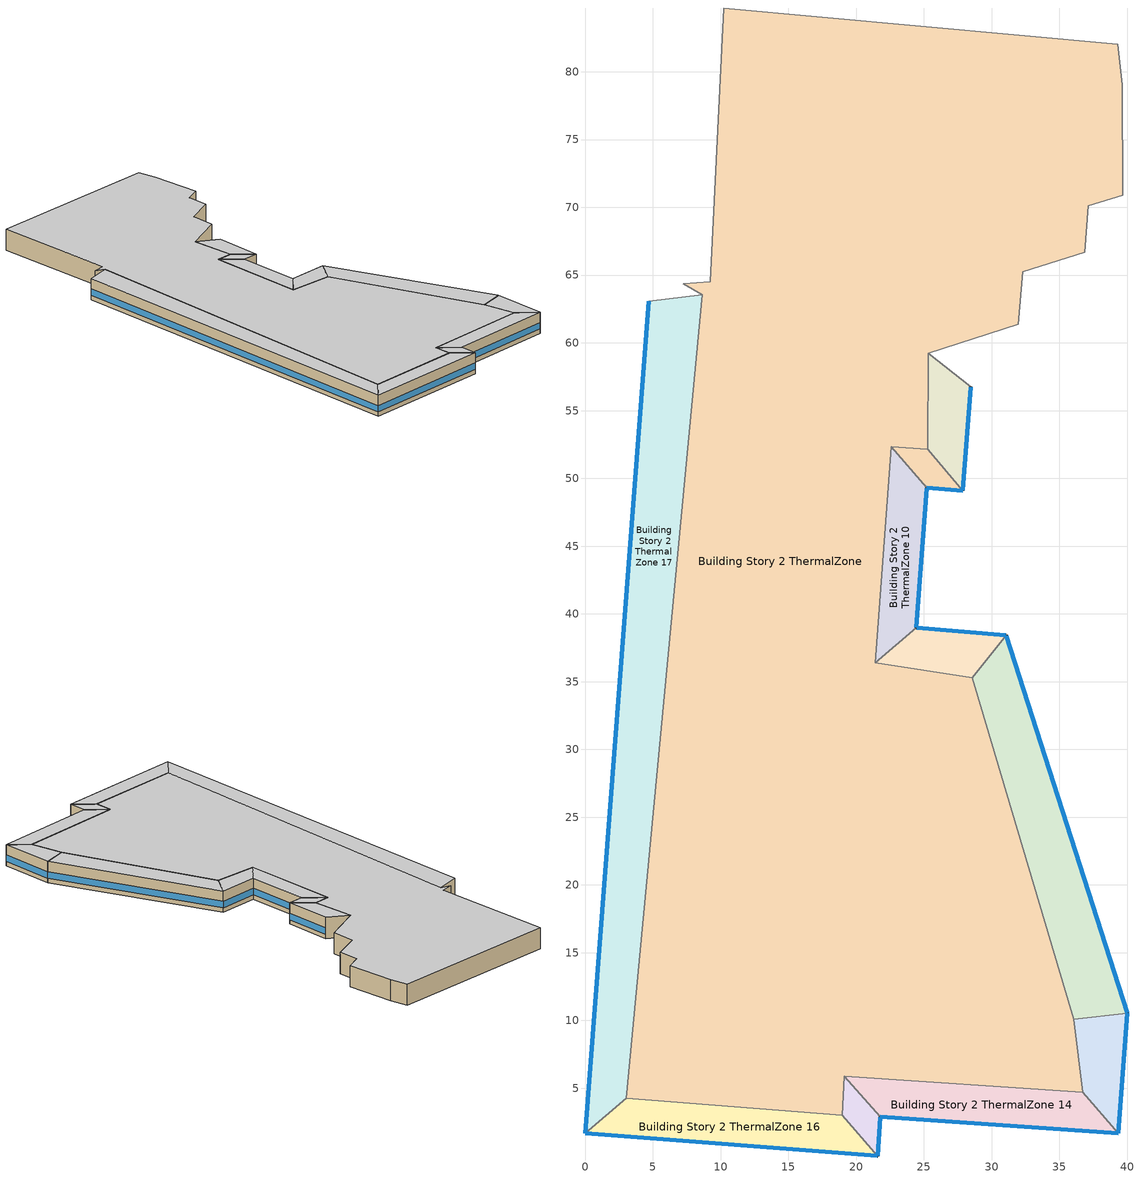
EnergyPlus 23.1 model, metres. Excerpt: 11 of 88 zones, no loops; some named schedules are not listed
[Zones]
Building Story 2 ThermalZone
 floor adiabatic (Typical Interior Floor): 39.31,82.04 39.65,79.04 39.66,70.91 37.15,70.13 36.89,66.68 32.3,65.25 31.96,61.36 25.33,59.23 25.29,52.13 22.6,52.35 21.41,36.38 28.58,35.3 36.05,10.08 36.74,4.69 19.13,5.89 18.97,3.01 3.04,4.27 8.66,63.55 7.24,64.37 9.26,64.5 10.23,84.71 z3.6
 wall adiabatic (Typical Interior Wall): 39.65,79.04 39.31,82.04 10.23,84.71 9.26,64.5 7.24,64.37 8.66,63.55 3.04,4.27 18.97,3.01 19.13,5.89 36.74,4.69 36.05,10.08 28.58,35.3 21.41,36.38 22.6,52.35 25.29,52.13 25.33,59.23 31.96,61.36 32.3,65.25 36.89,66.68 37.15,70.13 39.66,70.91 39.65,79.04 z3.6:7.2
 ceiling adiabatic (Typical Interior Ceiling): 10.23,84.71 9.26,64.5 7.24,64.37 8.66,63.55 3.04,4.27 18.97,3.01 19.13,5.89 36.74,4.69 36.05,10.08 28.58,35.3 21.41,36.38 22.6,52.35 25.29,52.13 25.33,59.23 31.96,61.36 32.3,65.25 36.89,66.68 37.15,70.13 39.66,70.91 39.65,79.04 39.31,82.04 z7.2
Building Story 2 ThermalZone 10
 floor adiabatic (Typical Interior Floor): 25.2,49.31 24.45,38.98 21.41,36.38 22.6,52.35 z3.6
 wall outside (Typical Insulated Steel Framed Exterior Wall R-12.99): 24.45,38.98 25.2,49.31 z3.6:7.2
 wall adiabatic (Typical Interior Wall): 25.2,49.31 22.6,52.35 21.41,36.38 24.45,38.98 z3.6:7.2
 window (U 0.55 SHGC 0.25): 24.45,39.01 25.2,49.29 z4.36:5.45
 ceiling adiabatic (Typical Interior Ceiling): 22.6,52.35 21.41,36.38 24.45,38.98 25.2,49.31 z7.2
Building Story 2 ThermalZone 11
 floor adiabatic (Typical Interior Floor): 24.45,38.98 31.07,38.43 28.58,35.3 21.41,36.38 z3.6
 wall outside (Typical Insulated Steel Framed Exterior Wall R-12.99): 31.07,38.43 24.45,38.98 z3.6:7.2
 wall adiabatic (Typical Interior Wall): 24.45,38.98 21.41,36.38 28.58,35.3 31.07,38.43 z3.6:7.2
 window (U 0.55 SHGC 0.25): 31.04,38.43 24.48,38.98 z4.36:5.45
 ceiling adiabatic (Typical Interior Ceiling): 21.41,36.38 28.58,35.3 31.07,38.43 24.45,38.98 z7.2
Building Story 2 ThermalZone 12
 floor adiabatic (Typical Interior Floor): 31.07,38.43 40.03,10.55 36.05,10.08 28.58,35.3 z3.6
 wall outside (Typical Insulated Steel Framed Exterior Wall R-12.99): 40.03,10.55 31.07,38.43 z3.6:7.2
 wall adiabatic (Typical Interior Wall): 31.07,38.43 28.58,35.3 36.05,10.08 40.03,10.55 z3.6:7.2
 window (U 0.55 SHGC 0.25): 40.02,10.57 31.07,38.4 z4.36:5.44
 ceiling adiabatic (Typical Interior Ceiling): 28.58,35.3 36.05,10.08 40.03,10.55 31.07,38.43 z7.2
Building Story 2 ThermalZone 13
 floor adiabatic (Typical Interior Ceiling): 40.03,10.55 39.36,1.67 36.74,4.69 36.05,10.08 z3.6
 wall outside (Typical Insulated Steel Framed Exterior Wall R-12.99): 39.36,1.67 40.03,10.55 z3.6:7.2
 wall adiabatic (Typical Interior Wall): 40.03,10.55 36.05,10.08 36.74,4.69 39.36,1.67 z3.6:7.2
 window (U 0.55 SHGC 0.25): 39.36,1.69 40.02,10.53 z4.36:5.45
 ceiling adiabatic (Typical Interior Ceiling): 36.05,10.08 36.74,4.69 39.36,1.67 40.03,10.55 z7.2
Building Story 2 ThermalZone 14
 floor adiabatic (Typical Interior Ceiling): 39.36,1.67 21.77,2.89 19.13,5.89 36.74,4.69 z3.6
 wall outside (Typical Insulated Steel Framed Exterior Wall R-12.99): 21.77,2.89 39.36,1.67 z3.6:7.2
 wall adiabatic (Typical Interior Wall): 39.36,1.67 36.74,4.69 19.13,5.89 21.77,2.89 z3.6:7.2
 window (U 0.55 SHGC 0.25): 21.8,2.89 39.33,1.67 z4.36:5.45
 ceiling adiabatic (Typical Interior Ceiling): 36.74,4.69 19.13,5.89 21.77,2.89 39.36,1.67 z7.2
Building Story 2 ThermalZone 15
 floor adiabatic (Typical Interior Ceiling): 21.77,2.89 21.6,0 18.97,3.01 19.13,5.89 z3.6
 wall outside (Typical Insulated Steel Framed Exterior Wall R-12.99): 21.6,0 21.77,2.89 z3.6:7.2
 wall adiabatic (Typical Interior Wall): 21.77,2.89 19.13,5.89 18.97,3.01 21.6,0 z3.6:7.2
 window (U 0.55 SHGC 0.25): 21.61,0.03 21.77,2.86 z4.36:5.46
 ceiling adiabatic (Typical Interior Ceiling): 19.13,5.89 18.97,3.01 21.6,0 21.77,2.89 z7.2
Building Story 2 ThermalZone 16
 floor adiabatic (Typical Interior Ceiling): 21.6,0 0,1.67 3.04,4.27 18.97,3.01 z3.6
 wall outside (Typical Insulated Steel Framed Exterior Wall R-12.99): 0,1.67 21.6,0 z3.6:7.2
 wall adiabatic (Typical Interior Wall): 21.6,0 18.97,3.01 3.04,4.27 0,1.67 z3.6:7.2
 window (U 0.55 SHGC 0.25): 0.03,1.66 21.58,0 z4.36:5.44
 ceiling adiabatic (Typical Interior Ceiling): 18.97,3.01 3.04,4.27 0,1.67 21.6,0 z7.2
Building Story 2 ThermalZone 17
 floor adiabatic (Typical Interior Ceiling): 0,1.67 4.69,63.08 8.66,63.55 3.04,4.27 z3.6
 wall outside (Typical Insulated Steel Framed Exterior Wall R-12.99): 4.69,63.08 0,1.67 z3.6:7.2
 wall adiabatic (Typical Interior Wall): 0,1.67 3.04,4.27 8.66,63.55 4.69,63.08 z3.6:7.2
 window (U 0.55 SHGC 0.25): 4.69,63.06 0,1.69 z4.36:5.44
 ceiling adiabatic (Typical Interior Ceiling): 3.04,4.27 8.66,63.55 4.69,63.08 0,1.67 z7.2
Building Story 2 ThermalZone 8
 floor adiabatic (Typical Interior Floor): 28.47,56.75 27.88,49.09 25.29,52.13 25.33,59.23 z3.6
 wall outside (Typical Insulated Steel Framed Exterior Wall R-12.99): 27.88,49.09 28.47,56.75 z3.6:7.2
 wall adiabatic (Typical Interior Wall): 28.47,56.75 25.33,59.23 25.29,52.13 27.88,49.09 z3.6:7.2
 window (U 0.55 SHGC 0.25): 27.89,49.11 28.47,56.73 z4.36:5.45
 ceiling adiabatic (Typical Interior Ceiling): 25.33,59.23 25.29,52.13 27.88,49.09 28.47,56.75 z7.2
Building Story 2 ThermalZone 9
 floor adiabatic (Typical Interior Floor): 27.88,49.09 25.2,49.31 22.6,52.35 25.29,52.13 z3.6
 wall outside (Typical Insulated Steel Framed Exterior Wall R-12.99): 25.2,49.31 27.88,49.09 z3.6:7.2
 wall adiabatic (Typical Interior Wall): 27.88,49.09 25.29,52.13 22.6,52.35 25.2,49.31 z3.6:7.2
 window (U 0.55 SHGC 0.25): 25.23,49.31 27.86,49.09 z4.36:5.46
 ceiling adiabatic (Typical Interior Ceiling): 25.29,52.13 22.6,52.35 25.2,49.31 27.88,49.09 z7.2
[Building]
bld_12: Terrain=City
[Site:Location]
Jack Northrop Fld H_CA_USA: Latitude {deg}=41.31356; Longitude {deg}=-105.585; Time Zone {hr}=-8; Elevation {m}=21
[Site:GroundTemperature:FCfactorMethod]
18.8, 14.3, 13.6, 13.2, 13.3, 12.6, 15.3, 15.6, 17.7, 19.4, 19.7, 18.5
[Site:WaterMainsTemperature]
Calculation Method=Correlation; Annual Average Outdoor Air Temperature {C}=8.96667; Maximum Difference In Monthly Average Outdoor Air Temperatures {deltaC}=26.2
[SizingPeriod:DesignDay] Day of Month=21; Dry-Bulb Temperature Range Modifier Type=DefaultMultipliers; Humidity Condition Type=Wetbulb; Barometric Pressure {Pa}=98769; Rain Indicator=No; Snow Indicator=No; Daylight Saving Time Indicator=No; Begin Environment Reset Mode=FullResetAtBeginEnvironment
Name | Month | Day Type | Maximum Dry-Bulb Temperature {C} | Daily Dry-Bulb Temperature Range {deltaC} | Wetbulb or DewPoint at Maximum Dry-Bulb {C} | Wind Speed {m/s} | Wind Direction {deg} | Solar Model Indicator | ASHRAE Clear Sky Optical Depth for Beam Irradiance (taub) | ASHRAE Clear Sky Optical Depth for Diffuse Irradiance (taud) | Sky Clearness
Buffalo Niagara Intl Ap Ann Clg .4% Condns DB=>MWB 1 | 7 | SummerDesignDay | 30.3 | 9.3 | 21.8 | 5.7 | 240 | ASHRAETau | 0.462 | 2.001
Buffalo Niagara Intl Ap Ann Clg .4% Condns WB=>MDB 1 | 7 | SummerDesignDay | 27.8 | 9.3 | 23.8 | 5.7 | 240 | ASHRAETau | 0.462 | 2.001
Buffalo Niagara Intl Ap Ann Htg 99.6% Condns DB 1 | 1 | WinterDesignDay | -16.3 | 0 | -16.3 | 5.1 | 270 | ASHRAEClearSky |  |  | 0
[Material] Thermal Absorptance=0.9; Solar Absorptance=0.7
Name | Roughness | Thickness {m} | Conductivity {W/m-K} | Density {kg/m3} | Specific Heat {J/kg-K} | Visible Absorptance
100mm Normalweight concrete floor | MediumRough | 0.1016 | 2.31045 | 2322 | 832.557 | 0.7
25mm Stucco | Smooth | 0.0254 | 0.72 | 1856 | 840 | 0.7
5/8 in. Gypsum Board | MediumSmooth | 0.0159 | 0.16 | 800 | 1090 | 0.7
G01 13mm gypsum board | Smooth | 0.0127 | 0.160031 | 800.001 | 1090.73 | 0.5
Std Wood 6inch 1; Std Wood 6inch 2 | MediumSmooth | 0.15 | 0.12 | 540 | 1210 | 0.7
[Material:NoMass] Roughness=Smooth; Thermal Absorptance=0.9; Solar Absorptance=0.7
Name | Thermal Resistance {m2-K/W} | Visible Absorptance
CP02 CARPET PAD | 0.21648 | 0.8
Typical Insulation R-10.81 | 1.90342 | 0.7
[WindowMaterial:Gas]
Gap_1_W_0_0032: Gas Type=Air; Thickness {m}=0.0032
[WindowMaterial:Glazing] Optical Data Type=SpectralAverage; Infrared Transmittance at Normal Incidence=0; Back Side Infrared Hemispherical Emissivity=0.84; Conductivity {W/m-K}=1; Dirt Correction Factor for Solar and Visible Transmittance=1; Solar Diffusing=No
Name | Thickness {m} | Solar Transmittance at Normal Incidence | Front Side Solar Reflectance at Normal Incidence | Back Side Solar Reflectance at Normal Incidence | Visible Transmittance at Normal Incidence | Front Side Visible Reflectance at Normal Incidence | Back Side Visible Reflectance at Normal Incidence | Front Side Infrared Hemispherical Emissivity
Glass_2022F_LayerAvg | 0.0039 | 0.355897 | 0.394095 | 0.265645 | 0.677694 | 0.042734 | 0.05547 | 0.046
Glass_2175_LayerAvg | 0.0086 | 0.167758 | 0.217606 | 0.437978 | 0.416044 | 0.078729 | 0.10654 | 0.84
[Construction]
InteriorFurnishings 1: Std Wood 6inch 1
InteriorFurnishings 2: Std Wood 6inch 2
Typical Insulated Steel Framed Exterior Wall R-12.99: 25mm Stucco, 5/8 in. Gypsum Board, Typical Insulation R-10.81, 5/8 in. Gypsum Board
Typical Interior Ceiling: CP02 CARPET PAD, 100mm Normalweight concrete floor
Typical Interior Floor: 100mm Normalweight concrete floor, CP02 CARPET PAD
Typical Interior Wall: G01 13mm gypsum board, G01 13mm gypsum board
U 0.55 SHGC 0.25: Glass_2175_LayerAvg, Gap_1_W_0_0032, Glass_2022F_LayerAvg
[Zone] Multiplier=1; Part of Total Floor Area=Yes
Building Story 2 ThermalZone; Building Story 2 ThermalZone 10; Building Story 2 ThermalZone 11; Building Story 2 ThermalZone 12; Building Story 2 ThermalZone 13; Building Story 2 ThermalZone 14; Building Story 2 ThermalZone 15; Building Story 2 ThermalZone 16; Building Story 2 ThermalZone 17; Building Story 2 ThermalZone 8; Building Story 2 ThermalZone 9
[Space] Space Type=Story Mid Blended Space Type
Name | Zone
Building Story 2 Space | Building Story 2 ThermalZone
Building Story 2 Space 10 | Building Story 2 ThermalZone 10
Building Story 2 Space 11 | Building Story 2 ThermalZone 11
Building Story 2 Space 12 | Building Story 2 ThermalZone 12
Building Story 2 Space 13 | Building Story 2 ThermalZone 13
Building Story 2 Space 14 | Building Story 2 ThermalZone 14
Building Story 2 Space 15 | Building Story 2 ThermalZone 15
Building Story 2 Space 16 | Building Story 2 ThermalZone 16
Building Story 2 Space 17 | Building Story 2 ThermalZone 17
Building Story 2 Space 8 | Building Story 2 ThermalZone 8
Building Story 2 Space 9 | Building Story 2 ThermalZone 9
[SpaceList]
Story Mid Blended Space Type: Building Story 2 Space 19, Building Story 2 Space 16, Building Story 2 Space 3, Building Story 2 Space 15, Building Story 2 Space 7, Building Story 2 Space 1, Building Story 2 Space 18, Building Story 2 Space 2, Building Story 2 Space 8, Building Story 2 Space, Building Story 2 Space 21, Building Story 2 Space 11, Building Story 2 Space 20, Building Story 2 Space 17, Building Story 2 Space 14, Building Story 2 Space 13, Building Story 2 Space 12, Building Story 2 Space 5, Building Story 2 Space 10, Building Story 2 Space 9, Building Story 2 Space 6, Building Story 2 Space 4
[InternalMass]
Name | Construction | Zone or ZoneList | Space or SpaceList | Surface Area {m2}
Building Story 2 Space 16 SecondarySchool Classroom A  - Story Mid Mass; Building Story 2 Space 16 SecondarySchool Classroom C  - Story Mid Mass | InteriorFurnishings 1 | Building Story 2 ThermalZone 16 | Building Story 2 Space 16 | 22.7262
Building Story 2 Space 15 SecondarySchool Classroom A  - Story Mid Mass; Building Story 2 Space 15 SecondarySchool Classroom C  - Story Mid Mass | InteriorFurnishings 1 | Building Story 2 ThermalZone 15 | Building Story 2 Space 15 | 3.46781
Building Story 2 Space 8 SecondarySchool Classroom A  - Story Mid Mass; Building Story 2 Space 8 SecondarySchool Classroom C  - Story Mid Mass | InteriorFurnishings 1 | Building Story 2 ThermalZone 8 | Building Story 2 Space 8 | 9.44401
Building Story 2 Space SecondarySchool Classroom A  - Story Mid Mass; Building Story 2 Space SecondarySchool Classroom C  - Story Mid Mass | InteriorFurnishings 1 | Building Story 2 ThermalZone | Building Story 2 Space | 823.338
Building Story 2 Space 11 SecondarySchool Classroom A  - Story Mid Mass; Building Story 2 Space 11 SecondarySchool Classroom C  - Story Mid Mass | InteriorFurnishings 1 | Building Story 2 ThermalZone 11 | Building Story 2 Space 11 | 9.43762
Building Story 2 Space 17 SecondarySchool Classroom A  - Story Mid Mass; Building Story 2 Space 17 SecondarySchool Classroom C  - Story Mid Mass | InteriorFurnishings 1 | Building Story 2 ThermalZone 17 | Building Story 2 Space 17 | 87.2763
Building Story 2 Space 14 SecondarySchool Classroom A  - Story Mid Mass; Building Story 2 Space 14 SecondarySchool Classroom C  - Story Mid Mass | InteriorFurnishings 1 | Building Story 2 ThermalZone 14 | Building Story 2 Space 14 | 21.376
Building Story 2 Space 13 SecondarySchool Classroom A  - Story Mid Mass; Building Story 2 Space 13 SecondarySchool Classroom C  - Story Mid Mass | InteriorFurnishings 1 | Building Story 2 ThermalZone 13 | Building Story 2 Space 13 | 10.0768
Building Story 2 Space 12 SecondarySchool Classroom A  - Story Mid Mass; Building Story 2 Space 12 SecondarySchool Classroom C  - Story Mid Mass | InteriorFurnishings 1 | Building Story 2 ThermalZone 12 | Building Story 2 Space 12 | 43.1178
Building Story 2 Space 10 SecondarySchool Classroom A  - Story Mid Mass; Building Story 2 Space 10 SecondarySchool Classroom C  - Story Mid Mass | InteriorFurnishings 1 | Building Story 2 ThermalZone 10 | Building Story 2 Space 10 | 15.992
Building Story 2 Space 9 SecondarySchool Classroom A  - Story Mid Mass; Building Story 2 Space 9 SecondarySchool Classroom C  - Story Mid Mass | InteriorFurnishings 1 | Building Story 2 ThermalZone 9 | Building Story 2 Space 9 | 3.25336
Building Story 2 Space 16 SecondarySchool Classroom A end_a - Story Mid Mass; Building Story 2 Space 16 SecondarySchool Classroom C end_a - Story Mid Mass | InteriorFurnishings 1 | Building Story 2 ThermalZone 16 | Building Story 2 Space 16 | 2.21574
Building Story 2 Space 15 SecondarySchool Classroom A end_a - Story Mid Mass; Building Story 2 Space 15 SecondarySchool Classroom C end_a - Story Mid Mass | InteriorFurnishings 1 | Building Story 2 ThermalZone 15 | Building Story 2 Space 15 | 0.338101
Building Story 2 Space 8 SecondarySchool Classroom A end_a - Story Mid Mass; Building Story 2 Space 8 SecondarySchool Classroom C end_a - Story Mid Mass | InteriorFurnishings 1 | Building Story 2 ThermalZone 8 | Building Story 2 Space 8 | 0.920764
Building Story 2 Space SecondarySchool Classroom A end_a - Story Mid Mass; Building Story 2 Space SecondarySchool Classroom C end_a - Story Mid Mass | InteriorFurnishings 1 | Building Story 2 ThermalZone | Building Story 2 Space | 80.2731
Building Story 2 Space 11 SecondarySchool Classroom A end_a - Story Mid Mass; Building Story 2 Space 11 SecondarySchool Classroom C end_a - Story Mid Mass | InteriorFurnishings 1 | Building Story 2 ThermalZone 11 | Building Story 2 Space 11 | 0.92014
Building Story 2 Space 17 SecondarySchool Classroom A end_a - Story Mid Mass; Building Story 2 Space 17 SecondarySchool Classroom C end_a - Story Mid Mass | InteriorFurnishings 1 | Building Story 2 ThermalZone 17 | Building Story 2 Space 17 | 8.50918
Building Story 2 Space 14 SecondarySchool Classroom A end_a - Story Mid Mass; Building Story 2 Space 14 SecondarySchool Classroom C end_a - Story Mid Mass | InteriorFurnishings 1 | Building Story 2 ThermalZone 14 | Building Story 2 Space 14 | 2.0841
Building Story 2 Space 13 SecondarySchool Classroom A end_a - Story Mid Mass; Building Story 2 Space 13 SecondarySchool Classroom C end_a - Story Mid Mass | InteriorFurnishings 1 | Building Story 2 ThermalZone 13 | Building Story 2 Space 13 | 0.982458
Building Story 2 Space 12 SecondarySchool Classroom A end_a - Story Mid Mass; Building Story 2 Space 12 SecondarySchool Classroom C end_a - Story Mid Mass | InteriorFurnishings 1 | Building Story 2 ThermalZone 12 | Building Story 2 Space 12 | 4.20386
Building Story 2 Space 10 SecondarySchool Classroom A end_a - Story Mid Mass; Building Story 2 Space 10 SecondarySchool Classroom C end_a - Story Mid Mass | InteriorFurnishings 1 | Building Story 2 ThermalZone 10 | Building Story 2 Space 10 | 1.55918
Building Story 2 Space 9 SecondarySchool Classroom A end_a - Story Mid Mass; Building Story 2 Space 9 SecondarySchool Classroom C end_a - Story Mid Mass | InteriorFurnishings 1 | Building Story 2 ThermalZone 9 | Building Story 2 Space 9 | 0.317193
Building Story 2 Space 16 SecondarySchool Corridor B  - Story Mid Mass | InteriorFurnishings 1 | Building Story 2 ThermalZone 16 | Building Story 2 Space 16 | 32.0454
Building Story 2 Space 15 SecondarySchool Corridor B  - Story Mid Mass | InteriorFurnishings 1 | Building Story 2 ThermalZone 15 | Building Story 2 Space 15 | 4.88982
Building Story 2 Space 8 SecondarySchool Corridor B  - Story Mid Mass | InteriorFurnishings 1 | Building Story 2 ThermalZone 8 | Building Story 2 Space 8 | 13.3166
Building Story 2 Space SecondarySchool Corridor B  - Story Mid Mass | InteriorFurnishings 1 | Building Story 2 ThermalZone | Building Story 2 Space | 1160.96
Building Story 2 Space 11 SecondarySchool Corridor B  - Story Mid Mass | InteriorFurnishings 1 | Building Story 2 ThermalZone 11 | Building Story 2 Space 11 | 13.3076
Building Story 2 Space 17 SecondarySchool Corridor B  - Story Mid Mass | InteriorFurnishings 1 | Building Story 2 ThermalZone 17 | Building Story 2 Space 17 | 123.065
Building Story 2 Space 14 SecondarySchool Corridor B  - Story Mid Mass | InteriorFurnishings 1 | Building Story 2 ThermalZone 14 | Building Story 2 Space 14 | 30.1416
Building Story 2 Space 13 SecondarySchool Corridor B  - Story Mid Mass | InteriorFurnishings 1 | Building Story 2 ThermalZone 13 | Building Story 2 Space 13 | 14.2089
Building Story 2 Space 12 SecondarySchool Corridor B  - Story Mid Mass | InteriorFurnishings 1 | Building Story 2 ThermalZone 12 | Building Story 2 Space 12 | 60.7988
Building Story 2 Space 10 SecondarySchool Corridor B  - Story Mid Mass | InteriorFurnishings 1 | Building Story 2 ThermalZone 10 | Building Story 2 Space 10 | 22.5498
Building Story 2 Space 9 SecondarySchool Corridor B  - Story Mid Mass | InteriorFurnishings 1 | Building Story 2 ThermalZone 9 | Building Story 2 Space 9 | 4.58744
Building Story 2 Space 16 SecondarySchool Corridor B end_a - Story Mid Mass | InteriorFurnishings 1 | Building Story 2 ThermalZone 16 | Building Story 2 Space 16 | 3.12433
Building Story 2 Space 15 SecondarySchool Corridor B end_a - Story Mid Mass | InteriorFurnishings 1 | Building Story 2 ThermalZone 15 | Building Story 2 Space 15 | 0.476743
Building Story 2 Space 8 SecondarySchool Corridor B end_a - Story Mid Mass | InteriorFurnishings 1 | Building Story 2 ThermalZone 8 | Building Story 2 Space 8 | 1.29833
Building Story 2 Space SecondarySchool Corridor B end_a - Story Mid Mass | InteriorFurnishings 1 | Building Story 2 ThermalZone | Building Story 2 Space | 113.19
Building Story 2 Space 11 SecondarySchool Corridor B end_a - Story Mid Mass | InteriorFurnishings 1 | Building Story 2 ThermalZone 11 | Building Story 2 Space 11 | 1.29745
Building Story 2 Space 17 SecondarySchool Corridor B end_a - Story Mid Mass | InteriorFurnishings 1 | Building Story 2 ThermalZone 17 | Building Story 2 Space 17 | 11.9985
Building Story 2 Space 14 SecondarySchool Corridor B end_a - Story Mid Mass | InteriorFurnishings 1 | Building Story 2 ThermalZone 14 | Building Story 2 Space 14 | 2.93871
Building Story 2 Space 13 SecondarySchool Corridor B end_a - Story Mid Mass | InteriorFurnishings 1 | Building Story 2 ThermalZone 13 | Building Story 2 Space 13 | 1.38533
Building Story 2 Space 12 SecondarySchool Corridor B end_a - Story Mid Mass | InteriorFurnishings 1 | Building Story 2 ThermalZone 12 | Building Story 2 Space 12 | 5.9277
Building Story 2 Space 10 SecondarySchool Corridor B end_a - Story Mid Mass | InteriorFurnishings 1 | Building Story 2 ThermalZone 10 | Building Story 2 Space 10 | 2.19854
Building Story 2 Space 9 SecondarySchool Corridor B end_a - Story Mid Mass | InteriorFurnishings 1 | Building Story 2 ThermalZone 9 | Building Story 2 Space 9 | 0.447262
Building Story 2 Space 16 SecondarySchool Gym A  - Story Mid Mass; Building Story 2 Space 16 SecondarySchool Gym C  - Story Mid Mass | InteriorFurnishings 1 | Building Story 2 ThermalZone 16 | Building Story 2 Space 16 | 1.43264
Building Story 2 Space 15 SecondarySchool Gym A  - Story Mid Mass; Building Story 2 Space 15 SecondarySchool Gym C  - Story Mid Mass | InteriorFurnishings 1 | Building Story 2 ThermalZone 15 | Building Story 2 Space 15 | 0.218607
Building Story 2 Space 8 SecondarySchool Gym A  - Story Mid Mass; Building Story 2 Space 8 SecondarySchool Gym C  - Story Mid Mass | InteriorFurnishings 1 | Building Story 2 ThermalZone 8 | Building Story 2 Space 8 | 0.595342
Building Story 2 Space SecondarySchool Gym A  - Story Mid Mass; Building Story 2 Space SecondarySchool Gym C  - Story Mid Mass | InteriorFurnishings 1 | Building Story 2 ThermalZone | Building Story 2 Space | 51.9025
Building Story 2 Space 11 SecondarySchool Gym A  - Story Mid Mass; Building Story 2 Space 11 SecondarySchool Gym C  - Story Mid Mass | InteriorFurnishings 1 | Building Story 2 ThermalZone 11 | Building Story 2 Space 11 | 0.594939
Building Story 2 Space 17 SecondarySchool Gym A  - Story Mid Mass; Building Story 2 Space 17 SecondarySchool Gym C  - Story Mid Mass | InteriorFurnishings 1 | Building Story 2 ThermalZone 17 | Building Story 2 Space 17 | 5.50182
Building Story 2 Space 14 SecondarySchool Gym A  - Story Mid Mass; Building Story 2 Space 14 SecondarySchool Gym C  - Story Mid Mass | InteriorFurnishings 1 | Building Story 2 ThermalZone 14 | Building Story 2 Space 14 | 1.34753
Building Story 2 Space 13 SecondarySchool Gym A  - Story Mid Mass; Building Story 2 Space 13 SecondarySchool Gym C  - Story Mid Mass | InteriorFurnishings 1 | Building Story 2 ThermalZone 13 | Building Story 2 Space 13 | 0.635233
Building Story 2 Space 12 SecondarySchool Gym A  - Story Mid Mass; Building Story 2 Space 12 SecondarySchool Gym C  - Story Mid Mass | InteriorFurnishings 1 | Building Story 2 ThermalZone 12 | Building Story 2 Space 12 | 2.71811
Building Story 2 Space 10 SecondarySchool Gym A  - Story Mid Mass; Building Story 2 Space 10 SecondarySchool Gym C  - Story Mid Mass | InteriorFurnishings 1 | Building Story 2 ThermalZone 10 | Building Story 2 Space 10 | 1.00812
Building Story 2 Space 9 SecondarySchool Gym A  - Story Mid Mass; Building Story 2 Space 9 SecondarySchool Gym C  - Story Mid Mass | InteriorFurnishings 1 | Building Story 2 ThermalZone 9 | Building Story 2 Space 9 | 0.205089
Building Story 2 Space 16 SecondarySchool Gym A end_b - Story Mid Mass; Building Story 2 Space 16 SecondarySchool Gym C end_b - Story Mid Mass | InteriorFurnishings 1 | Building Story 2 ThermalZone 16 | Building Story 2 Space 16 | 0.807808
Building Story 2 Space 15 SecondarySchool Gym A end_b - Story Mid Mass; Building Story 2 Space 15 SecondarySchool Gym C end_b - Story Mid Mass | InteriorFurnishings 1 | Building Story 2 ThermalZone 15 | Building Story 2 Space 15 | 0.123264
Building Story 2 Space 8 SecondarySchool Gym A end_b - Story Mid Mass; Building Story 2 Space 8 SecondarySchool Gym C end_b - Story Mid Mass | InteriorFurnishings 1 | Building Story 2 ThermalZone 8 | Building Story 2 Space 8 | 0.335689
Building Story 2 Space SecondarySchool Gym A end_b - Story Mid Mass; Building Story 2 Space SecondarySchool Gym C end_b - Story Mid Mass | InteriorFurnishings 1 | Building Story 2 ThermalZone | Building Story 2 Space | 29.2657
Building Story 2 Space 11 SecondarySchool Gym A end_b - Story Mid Mass; Building Story 2 Space 11 SecondarySchool Gym C end_b - Story Mid Mass | InteriorFurnishings 1 | Building Story 2 ThermalZone 11 | Building Story 2 Space 11 | 0.335462
Building Story 2 Space 17 SecondarySchool Gym A end_b - Story Mid Mass; Building Story 2 Space 17 SecondarySchool Gym C end_b - Story Mid Mass | InteriorFurnishings 1 | Building Story 2 ThermalZone 17 | Building Story 2 Space 17 | 3.10225
Building Story 2 Space 14 SecondarySchool Gym A end_b - Story Mid Mass; Building Story 2 Space 14 SecondarySchool Gym C end_b - Story Mid Mass | InteriorFurnishings 1 | Building Story 2 ThermalZone 14 | Building Story 2 Space 14 | 0.759816
Building Story 2 Space 13 SecondarySchool Gym A end_b - Story Mid Mass; Building Story 2 Space 13 SecondarySchool Gym C end_b - Story Mid Mass | InteriorFurnishings 1 | Building Story 2 ThermalZone 13 | Building Story 2 Space 13 | 0.358182
Building Story 2 Space 12 SecondarySchool Gym A end_b - Story Mid Mass; Building Story 2 Space 12 SecondarySchool Gym C end_b - Story Mid Mass | InteriorFurnishings 1 | Building Story 2 ThermalZone 12 | Building Story 2 Space 12 | 1.53263
Building Story 2 Space 10 SecondarySchool Gym A end_b - Story Mid Mass; Building Story 2 Space 10 SecondarySchool Gym C end_b - Story Mid Mass | InteriorFurnishings 1 | Building Story 2 ThermalZone 10 | Building Story 2 Space 10 | 0.56844
Building Story 2 Space 9 SecondarySchool Gym A end_b - Story Mid Mass; Building Story 2 Space 9 SecondarySchool Gym C end_b - Story Mid Mass | InteriorFurnishings 1 | Building Story 2 ThermalZone 9 | Building Story 2 Space 9 | 0.115641
Building Story 2 Space 16 SecondarySchool Gym B  - Story Mid Mass | InteriorFurnishings 1 | Building Story 2 ThermalZone 16 | Building Story 2 Space 16 | 10.5349
Building Story 2 Space 15 SecondarySchool Gym B  - Story Mid Mass | InteriorFurnishings 1 | Building Story 2 ThermalZone 15 | Building Story 2 Space 15 | 1.60752
Building Story 2 Space 8 SecondarySchool Gym B  - Story Mid Mass | InteriorFurnishings 1 | Building Story 2 ThermalZone 8 | Building Story 2 Space 8 | 4.37783
Building Story 2 Space SecondarySchool Gym B  - Story Mid Mass | InteriorFurnishings 1 | Building Story 2 ThermalZone | Building Story 2 Space | 381.664
Building Story 2 Space 11 SecondarySchool Gym B  - Story Mid Mass | InteriorFurnishings 1 | Building Story 2 ThermalZone 11 | Building Story 2 Space 11 | 4.37487
Building Story 2 Space 17 SecondarySchool Gym B  - Story Mid Mass | InteriorFurnishings 1 | Building Story 2 ThermalZone 17 | Building Story 2 Space 17 | 40.4575
Building Story 2 Space 14 SecondarySchool Gym B  - Story Mid Mass | InteriorFurnishings 1 | Building Story 2 ThermalZone 14 | Building Story 2 Space 14 | 9.909
Building Story 2 Space 13 SecondarySchool Gym B  - Story Mid Mass | InteriorFurnishings 1 | Building Story 2 ThermalZone 13 | Building Story 2 Space 13 | 4.67117
Building Story 2 Space 12 SecondarySchool Gym B  - Story Mid Mass | InteriorFurnishings 1 | Building Story 2 ThermalZone 12 | Building Story 2 Space 12 | 19.9875
Building Story 2 Space 10 SecondarySchool Gym B  - Story Mid Mass | InteriorFurnishings 1 | Building Story 2 ThermalZone 10 | Building Story 2 Space 10 | 7.41321
Building Story 2 Space 9 SecondarySchool Gym B  - Story Mid Mass | InteriorFurnishings 1 | Building Story 2 ThermalZone 9 | Building Story 2 Space 9 | 1.50811
Building Story 2 Space 16 SecondarySchool Gym B end_b - Story Mid Mass | InteriorFurnishings 1 | Building Story 2 ThermalZone 16 | Building Story 2 Space 16 | 5.9402
Building Story 2 Space 15 SecondarySchool Gym B end_b - Story Mid Mass | InteriorFurnishings 1 | Building Story 2 ThermalZone 15 | Building Story 2 Space 15 | 0.906418
Building Story 2 Space 8 SecondarySchool Gym B end_b - Story Mid Mass | InteriorFurnishings 1 | Building Story 2 ThermalZone 8 | Building Story 2 Space 8 | 2.46848
Building Story 2 Space SecondarySchool Gym B end_b - Story Mid Mass | InteriorFurnishings 1 | Building Story 2 ThermalZone | Building Story 2 Space | 215.205
Building Story 2 Space 11 SecondarySchool Gym B end_b - Story Mid Mass | InteriorFurnishings 1 | Building Story 2 ThermalZone 11 | Building Story 2 Space 11 | 2.46681
Building Story 2 Space 17 SecondarySchool Gym B end_b - Story Mid Mass | InteriorFurnishings 1 | Building Story 2 ThermalZone 17 | Building Story 2 Space 17 | 22.8123
Building Story 2 Space 14 SecondarySchool Gym B end_b - Story Mid Mass | InteriorFurnishings 1 | Building Story 2 ThermalZone 14 | Building Story 2 Space 14 | 5.58728
Building Story 2 Space 13 SecondarySchool Gym B end_b - Story Mid Mass | InteriorFurnishings 1 | Building Story 2 ThermalZone 13 | Building Story 2 Space 13 | 2.63388
Building Story 2 Space 12 SecondarySchool Gym B end_b - Story Mid Mass | InteriorFurnishings 1 | Building Story 2 ThermalZone 12 | Building Story 2 Space 12 | 11.2702
Building Story 2 Space 10 SecondarySchool Gym B end_b - Story Mid Mass | InteriorFurnishings 1 | Building Story 2 ThermalZone 10 | Building Story 2 Space 10 | 4.18001
Building Story 2 Space 9 SecondarySchool Gym B end_b - Story Mid Mass | InteriorFurnishings 1 | Building Story 2 ThermalZone 9 | Building Story 2 Space 9 | 0.850365
Building Story 2 Space Mass | InteriorFurnishings 2 | Building Story 2 ThermalZone | Building Story 2 Space | 3840.58
Building Story 2 Space 10 Mass | InteriorFurnishings 2 | Building Story 2 ThermalZone 10 | Building Story 2 Space 10 | 74.597
Building Story 2 Space 11 Mass | InteriorFurnishings 2 | Building Story 2 ThermalZone 11 | Building Story 2 Space 11 | 44.0231
Building Story 2 Space 12 Mass | InteriorFurnishings 2 | Building Story 2 ThermalZone 12 | Building Story 2 Space 12 | 201.129
Building Story 2 Space 13 Mass | InteriorFurnishings 2 | Building Story 2 ThermalZone 13 | Building Story 2 Space 13 | 47.0046
Building Story 2 Space 14 Mass | InteriorFurnishings 2 | Building Story 2 ThermalZone 14 | Building Story 2 Space 14 | 99.7115
Building Story 2 Space 15 Mass | InteriorFurnishings 2 | Building Story 2 ThermalZone 15 | Building Story 2 Space 15 | 16.1761
Building Story 2 Space 16 Mass | InteriorFurnishings 2 | Building Story 2 ThermalZone 16 | Building Story 2 Space 16 | 106.01
Building Story 2 Space 17 Mass | InteriorFurnishings 2 | Building Story 2 ThermalZone 17 | Building Story 2 Space 17 | 407.112
Building Story 2 Space 8 Mass | InteriorFurnishings 2 | Building Story 2 ThermalZone 8 | Building Story 2 Space 8 | 44.0529
Building Story 2 Space 9 Mass | InteriorFurnishings 2 | Building Story 2 ThermalZone 9 | Building Story 2 Space 9 | 15.1757
[Lights] Zone or ZoneList or Space or SpaceList=Story Mid Blended Space Type; Design Level Calculation Method=Watts/Area; Return Air Fraction=0; Fraction Radiant=0.37; Fraction Visible=0.2; Fraction Replaceable=1
Name | Schedule | Watts per Zone Floor Area {W/m2}
SecondarySchool Classroom Lights 1 | SchoolSecondary BLDG_LIGHT_CLASSROOM_SCH_2013 | 6.28069
SecondarySchool Corridor Lights 1 | SchoolSecondary BLDG_LIGHT_CORRIDOR_SCH_2013 | 2.35688
SecondarySchool Gym Lights 2 | SchoolSecondary BLDG_LIGHT_GYM_SCH_2013 | 1.53202
[People] Zone or ZoneList or Space or SpaceList=Story Mid Blended Space Type; Number of People Calculation Method=People/Area; Fraction Radiant=0.3; Activity Level Schedule=SchoolSecondary ACTIVITY_SCH; Enable ASHRAE 55 Comfort Warnings=Yes; Mean Radiant Temperature Calculation Type=ZoneAveraged; Work Efficiency Schedule=Work Efficiency Schedule; Clothing Insulation Schedule=Clothing Schedule; Air Velocity Schedule=Air Velocity Schedule; Thermal Comfort Model 1 Type=Fanger
Name | Number of People Schedule | People per Floor Area {person/m2}
SecondarySchool Classroom People 1 | SchoolSecondary BLDG_OCC_SCH | 0.177277
SecondarySchool Gym People 2 | SchoolSecondary BLDG_OCC_SCH_Gym | 0.0638343
[ElectricEquipment] Zone or ZoneList or Space or SpaceList=Story Mid Blended Space Type; Schedule=SchoolSecondary BLDG_EQUIP_SCH_2013; Design Level Calculation Method=Watts/Area; Fraction Latent=0; Fraction Radiant=0.5; Fraction Lost=0
Name | Watts per Zone Floor Area {W/m2}
SecondarySchool Classroom Elec Equip 1 | 4.70545
SecondarySchool Corridor Elec Equip 1 | 1.32128
SecondarySchool Gym Elec Equip 2 | 0.978793
[ZoneInfiltration:DesignFlowRate] Zone or ZoneList or Space or SpaceList=Story Mid Blended Space Type; Schedule=Always On Discrete; Design Flow Rate Calculation Method=Flow/ExteriorArea; Constant Term Coefficient=0; Temperature Term Coefficient=0; Velocity Term Coefficient=0.224; Velocity Squared Term Coefficient=0
Name | Flow Rate per Exterior Surface Area {m3/s-m2}
SecondarySchool Classroom A  - Story Mid Infiltration; SecondarySchool Classroom C  - Story Mid Infiltration | 0.000124915
SecondarySchool Classroom A end_a - Story Mid Infiltration; SecondarySchool Classroom C end_a - Story Mid Infiltration | 4.55843e-05
SecondarySchool Corridor B end_a - Story Mid Infiltration | 4.71038e-05
SecondarySchool Gym A  - Story Mid Infiltration; SecondarySchool Gym C  - Story Mid Infiltration | 2.15991e-05
SecondarySchool Gym A end_b - Story Mid Infiltration; SecondarySchool Gym C end_b - Story Mid Infiltration | 2.43577e-05
SecondarySchool Gym B end_b - Story Mid Infiltration | 8.95569e-05
[Daylighting:Controls] Lighting Control Type=Stepped; Minimum Input Power Fraction for Continuous or ContinuousOff Dimming Control=0.3; Minimum Light Output Fraction for Continuous or ContinuousOff Dimming Control=0.2; Number of Stepped Control Steps=3; Probability Lighting will be Reset When Needed in Manual Stepped Control=1; Glare Calculation Azimuth Angle of View Direction Clockwise from Zone y-Axis {deg}=-0; Maximum Allowable Discomfort Glare Index=22; Illuminance Setpoint at Reference Point 1 {lux}=215; Illuminance Setpoint at Reference Point 2 {lux}=215
Name | Zone or Space | Glare Calculation Daylighting Reference Point | Daylighting Reference Point 1 | Fraction of Lights Controlled by Reference Point 1 | Daylighting Reference Point 2 | Fraction of Lights Controlled by Reference Point 2
Building Story 2 ThermalZone 10 DaylightingControls | Building Story 2 ThermalZone 10 | Building Story 2 Space 10 Daylt Sensor 1 | Building Story 2 Space 10 Daylt Sensor 1 | 0.58 | Building Story 2 Space 10 Daylt Sensor 2 | 0.32
Building Story 2 ThermalZone 12 DaylightingControls | Building Story 2 ThermalZone 12 | Building Story 2 Space 12 Daylt Sensor 1 | Building Story 2 Space 12 Daylt Sensor 1 | 0.522 | Building Story 2 Space 12 Daylt Sensor 2 | 0.465
Building Story 2 ThermalZone 14 DaylightingControls | Building Story 2 ThermalZone 14 | Building Story 2 Space 14 Daylt Sensor 1 | Building Story 2 Space 14 Daylt Sensor 1 | 0.644 | Building Story 2 Space 14 Daylt Sensor 2 | 0.319
Building Story 2 ThermalZone 16 DaylightingControls | Building Story 2 ThermalZone 16 | Building Story 2 Space 16 Daylt Sensor 1 | Building Story 2 Space 16 Daylt Sensor 1 | 0.689 | Building Story 2 Space 16 Daylt Sensor 2 | 0.31
Building Story 2 ThermalZone 17 DaylightingControls | Building Story 2 ThermalZone 17 | Building Story 2 Space 17 Daylt Sensor 1 | Building Story 2 Space 17 Daylt Sensor 1 | 0.551 | Building Story 2 Space 17 Daylt Sensor 2 | 0.441
[Exterior:Lights] Control Option=AstronomicalClock
Name | Schedule | Design Level {W}
Building Facades | Schedule Ruleset 1 | 1052.27
Main Entries | Schedule Ruleset 2 | 283.459
Other Doors | Schedule Ruleset 2 | 630.697
Parking Areas and Drives | Schedule Ruleset 2 | 11280.9
[Schedule:Week:Daily]
SchoolSecondary BLDG_LIGHT_CLASSROOM_SCH_2013 Week Rule - Jan1-Jan3: SchoolSecondary BLDG_LIGHT_CLASSROOM_SCH_2013 Wkdy Day, SchoolSecondary BLDG_LIGHT_CLASSROOM_SCH_2013 Wkdy Day, SchoolSecondary BLDG_LIGHT_CLASSROOM_SCH_2013 Wkdy Day, SchoolSecondary BLDG_LIGHT_CLASSROOM_SCH_2013 Wkdy Day, SchoolSecondary BLDG_LIGHT_CLASSROOM_SCH_2013 Wkdy Day, SchoolSecondary BLDG_LIGHT_CLASSROOM_SCH_2013 Wkdy Day, SchoolSecondary BLDG_LIGHT_CLASSROOM_SCH_2013 Wknd Day, SchoolSecondary BLDG_LIGHT_CLASSROOM_SCH_2013 Default, SchoolSecondary BLDG_LIGHT_CLASSROOM_SCH_2013 Summer Design Day, SchoolSecondary BLDG_LIGHT_CLASSROOM_SCH_2013 Winter Design Day, SchoolSecondary BLDG_LIGHT_CLASSROOM_SCH_2013 Default, SchoolSecondary BLDG_LIGHT_CLASSROOM_SCH_2013 Default
SchoolSecondary BLDG_LIGHT_CLASSROOM_SCH_2013 Week Rule - Jan4-Jun27: SchoolSecondary BLDG_LIGHT_CLASSROOM_SCH_2013 Wknd Day, SchoolSecondary BLDG_LIGHT_CLASSROOM_SCH_2013 Wkdy Day, SchoolSecondary BLDG_LIGHT_CLASSROOM_SCH_2013 Wkdy Day, SchoolSecondary BLDG_LIGHT_CLASSROOM_SCH_2013 Wkdy Day, SchoolSecondary BLDG_LIGHT_CLASSROOM_SCH_2013 Wkdy Day, SchoolSecondary BLDG_LIGHT_CLASSROOM_SCH_2013 Wkdy Day, SchoolSecondary BLDG_LIGHT_CLASSROOM_SCH_2013 Wknd Day, SchoolSecondary BLDG_LIGHT_CLASSROOM_SCH_2013 Default, SchoolSecondary BLDG_LIGHT_CLASSROOM_SCH_2013 Summer Design Day, SchoolSecondary BLDG_LIGHT_CLASSROOM_SCH_2013 Winter Design Day, SchoolSecondary BLDG_LIGHT_CLASSROOM_SCH_2013 Default, SchoolSecondary BLDG_LIGHT_CLASSROOM_SCH_2013 Default
SchoolSecondary BLDG_LIGHT_CLASSROOM_SCH_2013 Week Rule - Jun28-Jul4: SchoolSecondary BLDG_LIGHT_CLASSROOM_SCH_2013 Wknd Day, SchoolSecondary BLDG_LIGHT_CLASSROOM_SCH_2013 Wkdy Day, SchoolSecondary BLDG_LIGHT_CLASSROOM_SCH_2013 Wkdy Day, SchoolSecondary BLDG_LIGHT_CLASSROOM_SCH_2013 Wkdy Day 1, SchoolSecondary BLDG_LIGHT_CLASSROOM_SCH_2013 Wkdy Day 1, SchoolSecondary BLDG_LIGHT_CLASSROOM_SCH_2013 Wkdy Day 1, SchoolSecondary BLDG_LIGHT_CLASSROOM_SCH_2013 Wknd Day 1, SchoolSecondary BLDG_LIGHT_CLASSROOM_SCH_2013 Default, SchoolSecondary BLDG_LIGHT_CLASSROOM_SCH_2013 Summer Design Day, SchoolSecondary BLDG_LIGHT_CLASSROOM_SCH_2013 Winter Design Day, SchoolSecondary BLDG_LIGHT_CLASSROOM_SCH_2013 Default, SchoolSecondary BLDG_LIGHT_CLASSROOM_SCH_2013 Default
SchoolSecondary BLDG_LIGHT_CLASSROOM_SCH_2013 Week Rule - Jul5-Aug29: SchoolSecondary BLDG_LIGHT_CLASSROOM_SCH_2013 Wknd Day 1, SchoolSecondary BLDG_LIGHT_CLASSROOM_SCH_2013 Wkdy Day 1, SchoolSecondary BLDG_LIGHT_CLASSROOM_SCH_2013 Wkdy Day 1, SchoolSecondary BLDG_LIGHT_CLASSROOM_SCH_2013 Wkdy Day 1, SchoolSecondary BLDG_LIGHT_CLASSROOM_SCH_2013 Wkdy Day 1, SchoolSecondary BLDG_LIGHT_CLASSROOM_SCH_2013 Wkdy Day 1, SchoolSecondary BLDG_LIGHT_CLASSROOM_SCH_2013 Wknd Day 1, SchoolSecondary BLDG_LIGHT_CLASSROOM_SCH_2013 Default, SchoolSecondary BLDG_LIGHT_CLASSROOM_SCH_2013 Summer Design Day, SchoolSecondary BLDG_LIGHT_CLASSROOM_SCH_2013 Winter Design Day, SchoolSecondary BLDG_LIGHT_CLASSROOM_SCH_2013 Default, SchoolSecondary BLDG_LIGHT_CLASSROOM_SCH_2013 Default
SchoolSecondary BLDG_LIGHT_CLASSROOM_SCH_2013 Week Rule - Aug30-Sep5: SchoolSecondary BLDG_LIGHT_CLASSROOM_SCH_2013 Wknd Day 1, SchoolSecondary BLDG_LIGHT_CLASSROOM_SCH_2013 Wkdy Day 1, SchoolSecondary BLDG_LIGHT_CLASSROOM_SCH_2013 Wkdy Day 2, SchoolSecondary BLDG_LIGHT_CLASSROOM_SCH_2013 Wkdy Day 2, SchoolSecondary BLDG_LIGHT_CLASSROOM_SCH_2013 Wkdy Day 2, SchoolSecondary BLDG_LIGHT_CLASSROOM_SCH_2013 Wkdy Day 2, SchoolSecondary BLDG_LIGHT_CLASSROOM_SCH_2013 Default, SchoolSecondary BLDG_LIGHT_CLASSROOM_SCH_2013 Default, SchoolSecondary BLDG_LIGHT_CLASSROOM_SCH_2013 Summer Design Day, SchoolSecondary BLDG_LIGHT_CLASSROOM_SCH_2013 Winter Design Day, SchoolSecondary BLDG_LIGHT_CLASSROOM_SCH_2013 Default, SchoolSecondary BLDG_LIGHT_CLASSROOM_SCH_2013 Default
SchoolSecondary BLDG_LIGHT_CLASSROOM_SCH_2013 Week Rule - Sep6-Dec31: SchoolSecondary BLDG_LIGHT_CLASSROOM_SCH_2013 Default, SchoolSecondary BLDG_LIGHT_CLASSROOM_SCH_2013 Wkdy Day 2, SchoolSecondary BLDG_LIGHT_CLASSROOM_SCH_2013 Wkdy Day 2, SchoolSecondary BLDG_LIGHT_CLASSROOM_SCH_2013 Wkdy Day 2, SchoolSecondary BLDG_LIGHT_CLASSROOM_SCH_2013 Wkdy Day 2, SchoolSecondary BLDG_LIGHT_CLASSROOM_SCH_2013 Wkdy Day 2, SchoolSecondary BLDG_LIGHT_CLASSROOM_SCH_2013 Default, SchoolSecondary BLDG_LIGHT_CLASSROOM_SCH_2013 Default, SchoolSecondary BLDG_LIGHT_CLASSROOM_SCH_2013 Summer Design Day, SchoolSecondary BLDG_LIGHT_CLASSROOM_SCH_2013 Winter Design Day, SchoolSecondary BLDG_LIGHT_CLASSROOM_SCH_2013 Default, SchoolSecondary BLDG_LIGHT_CLASSROOM_SCH_2013 Default
SchoolSecondary BLDG_LIGHT_CORRIDOR_SCH_2013 Week Rule - Jan1-Jan3: SchoolSecondary BLDG_LIGHT_CORRIDOR_SCH_2013 Wkdy Day, SchoolSecondary BLDG_LIGHT_CORRIDOR_SCH_2013 Wkdy Day, SchoolSecondary BLDG_LIGHT_CORRIDOR_SCH_2013 Wkdy Day, SchoolSecondary BLDG_LIGHT_CORRIDOR_SCH_2013 Wkdy Day, SchoolSecondary BLDG_LIGHT_CORRIDOR_SCH_2013 Wkdy Day, SchoolSecondary BLDG_LIGHT_CORRIDOR_SCH_2013 Wkdy Day, SchoolSecondary BLDG_LIGHT_CORRIDOR_SCH_2013 Wknd Day, SchoolSecondary BLDG_LIGHT_CORRIDOR_SCH_2013 Default, SchoolSecondary BLDG_LIGHT_CORRIDOR_SCH_2013 Summer Design Day, SchoolSecondary BLDG_LIGHT_CORRIDOR_SCH_2013 Winter Design Day, SchoolSecondary BLDG_LIGHT_CORRIDOR_SCH_2013 Default, SchoolSecondary BLDG_LIGHT_CORRIDOR_SCH_2013 Default
SchoolSecondary BLDG_LIGHT_CORRIDOR_SCH_2013 Week Rule - Jan4-Jun27: SchoolSecondary BLDG_LIGHT_CORRIDOR_SCH_2013 Wknd Day, SchoolSecondary BLDG_LIGHT_CORRIDOR_SCH_2013 Wkdy Day, SchoolSecondary BLDG_LIGHT_CORRIDOR_SCH_2013 Wkdy Day, SchoolSecondary BLDG_LIGHT_CORRIDOR_SCH_2013 Wkdy Day, SchoolSecondary BLDG_LIGHT_CORRIDOR_SCH_2013 Wkdy Day, SchoolSecondary BLDG_LIGHT_CORRIDOR_SCH_2013 Wkdy Day, SchoolSecondary BLDG_LIGHT_CORRIDOR_SCH_2013 Wknd Day, SchoolSecondary BLDG_LIGHT_CORRIDOR_SCH_2013 Default, SchoolSecondary BLDG_LIGHT_CORRIDOR_SCH_2013 Summer Design Day, SchoolSecondary BLDG_LIGHT_CORRIDOR_SCH_2013 Winter Design Day, SchoolSecondary BLDG_LIGHT_CORRIDOR_SCH_2013 Default, SchoolSecondary BLDG_LIGHT_CORRIDOR_SCH_2013 Default
SchoolSecondary BLDG_LIGHT_CORRIDOR_SCH_2013 Week Rule - Jun28-Jul4: SchoolSecondary BLDG_LIGHT_CORRIDOR_SCH_2013 Wknd Day, SchoolSecondary BLDG_LIGHT_CORRIDOR_SCH_2013 Wkdy Day, SchoolSecondary BLDG_LIGHT_CORRIDOR_SCH_2013 Wkdy Day, SchoolSecondary BLDG_LIGHT_CORRIDOR_SCH_2013 Wkdy Day 1, SchoolSecondary BLDG_LIGHT_CORRIDOR_SCH_2013 Wkdy Day 1, SchoolSecondary BLDG_LIGHT_CORRIDOR_SCH_2013 Wkdy Day 1, SchoolSecondary BLDG_LIGHT_CORRIDOR_SCH_2013 Wknd Day 1, SchoolSecondary BLDG_LIGHT_CORRIDOR_SCH_2013 Default, SchoolSecondary BLDG_LIGHT_CORRIDOR_SCH_2013 Summer Design Day, SchoolSecondary BLDG_LIGHT_CORRIDOR_SCH_2013 Winter Design Day, SchoolSecondary BLDG_LIGHT_CORRIDOR_SCH_2013 Default, SchoolSecondary BLDG_LIGHT_CORRIDOR_SCH_2013 Default
SchoolSecondary BLDG_LIGHT_CORRIDOR_SCH_2013 Week Rule - Jul5-Aug29: SchoolSecondary BLDG_LIGHT_CORRIDOR_SCH_2013 Wknd Day 1, SchoolSecondary BLDG_LIGHT_CORRIDOR_SCH_2013 Wkdy Day 1, SchoolSecondary BLDG_LIGHT_CORRIDOR_SCH_2013 Wkdy Day 1, SchoolSecondary BLDG_LIGHT_CORRIDOR_SCH_2013 Wkdy Day 1, SchoolSecondary BLDG_LIGHT_CORRIDOR_SCH_2013 Wkdy Day 1, SchoolSecondary BLDG_LIGHT_CORRIDOR_SCH_2013 Wkdy Day 1, SchoolSecondary BLDG_LIGHT_CORRIDOR_SCH_2013 Wknd Day 1, SchoolSecondary BLDG_LIGHT_CORRIDOR_SCH_2013 Default, SchoolSecondary BLDG_LIGHT_CORRIDOR_SCH_2013 Summer Design Day, SchoolSecondary BLDG_LIGHT_CORRIDOR_SCH_2013 Winter Design Day, SchoolSecondary BLDG_LIGHT_CORRIDOR_SCH_2013 Default, SchoolSecondary BLDG_LIGHT_CORRIDOR_SCH_2013 Default
SchoolSecondary BLDG_LIGHT_CORRIDOR_SCH_2013 Week Rule - Aug30-Sep5: SchoolSecondary BLDG_LIGHT_CORRIDOR_SCH_2013 Wknd Day 1, SchoolSecondary BLDG_LIGHT_CORRIDOR_SCH_2013 Wkdy Day 1, SchoolSecondary BLDG_LIGHT_CORRIDOR_SCH_2013 Wkdy Day 2, SchoolSecondary BLDG_LIGHT_CORRIDOR_SCH_2013 Wkdy Day 2, SchoolSecondary BLDG_LIGHT_CORRIDOR_SCH_2013 Wkdy Day 2, SchoolSecondary BLDG_LIGHT_CORRIDOR_SCH_2013 Wkdy Day 2, SchoolSecondary BLDG_LIGHT_CORRIDOR_SCH_2013 Default, SchoolSecondary BLDG_LIGHT_CORRIDOR_SCH_2013 Default, SchoolSecondary BLDG_LIGHT_CORRIDOR_SCH_2013 Summer Design Day, SchoolSecondary BLDG_LIGHT_CORRIDOR_SCH_2013 Winter Design Day, SchoolSecondary BLDG_LIGHT_CORRIDOR_SCH_2013 Default, SchoolSecondary BLDG_LIGHT_CORRIDOR_SCH_2013 Default
SchoolSecondary BLDG_LIGHT_CORRIDOR_SCH_2013 Week Rule - Sep6-Dec31: SchoolSecondary BLDG_LIGHT_CORRIDOR_SCH_2013 Default, SchoolSecondary BLDG_LIGHT_CORRIDOR_SCH_2013 Wkdy Day 2, SchoolSecondary BLDG_LIGHT_CORRIDOR_SCH_2013 Wkdy Day 2, SchoolSecondary BLDG_LIGHT_CORRIDOR_SCH_2013 Wkdy Day 2, SchoolSecondary BLDG_LIGHT_CORRIDOR_SCH_2013 Wkdy Day 2, SchoolSecondary BLDG_LIGHT_CORRIDOR_SCH_2013 Wkdy Day 2, SchoolSecondary BLDG_LIGHT_CORRIDOR_SCH_2013 Default, SchoolSecondary BLDG_LIGHT_CORRIDOR_SCH_2013 Default, SchoolSecondary BLDG_LIGHT_CORRIDOR_SCH_2013 Summer Design Day, SchoolSecondary BLDG_LIGHT_CORRIDOR_SCH_2013 Winter Design Day, SchoolSecondary BLDG_LIGHT_CORRIDOR_SCH_2013 Default, SchoolSecondary BLDG_LIGHT_CORRIDOR_SCH_2013 Default
Schedule Ruleset 1 Week Rule - Jan1-Dec31: Schedule Day 103, Schedule Day 103, Schedule Day 103, Schedule Day 103, Schedule Day 103, Schedule Day 103, Schedule Day 103, Schedule Day 103, Schedule Day 103, Schedule Day 103, Schedule Day 103, Schedule Day 103
Schedule Ruleset 2 Week Rule - Jan1-Dec31: Schedule Day 104, Schedule Day 104, Schedule Day 104, Schedule Day 104, Schedule Day 104, Schedule Day 104, Schedule Day 104, Schedule Day 104, Schedule Day 104, Schedule Day 104, Schedule Day 104, Schedule Day 104
[Schedule:Year]
SchoolSecondary BLDG_LIGHT_CLASSROOM_SCH_2013: SchoolSecondary BLDG_LIGHT_CLASSROOM_SCH_2013 Week Rule - Jan1-Jan3, 1, 1, 1, 3, SchoolSecondary BLDG_LIGHT_CLASSROOM_SCH_2013 Week Rule - Jan4-Jun27, 1, 4, 6, 27, SchoolSecondary BLDG_LIGHT_CLASSROOM_SCH_2013 Week Rule - Jun28-Jul4, 6, 28, 7, 4, SchoolSecondary BLDG_LIGHT_CLASSROOM_SCH_2013 Week Rule - Jul5-Aug29, 7, 5, 8, 29, SchoolSecondary BLDG_LIGHT_CLASSROOM_SCH_2013 Week Rule - Aug30-Sep5, 8, 30, 9, 5, SchoolSecondary BLDG_LIGHT_CLASSROOM_SCH_2013 Week Rule - Sep6-Dec31, 9, 6, 12, 31
SchoolSecondary BLDG_LIGHT_GYM_SCH_2013: SchoolSecondary BLDG_LIGHT_GYM_SCH_2013 Week Rule - Jan1-Jan3, 1, 1, 1, 3, SchoolSecondary BLDG_LIGHT_GYM_SCH_2013 Week Rule - Jan4-Jun27, 1, 4, 6, 27, SchoolSecondary BLDG_LIGHT_GYM_SCH_2013 Week Rule - Jun28-Jul4, 6, 28, 7, 4, SchoolSecondary BLDG_LIGHT_GYM_SCH_2013 Week Rule - Jul5-Aug29, 7, 5, 8, 29, SchoolSecondary BLDG_LIGHT_GYM_SCH_2013 Week Rule - Aug30-Sep5, 8, 30, 9, 5, SchoolSecondary BLDG_LIGHT_GYM_SCH_2013 Week Rule - Sep6-Dec31, 9, 6, 12, 31
SchoolSecondary ACTIVITY_SCH: SchoolSecondary ACTIVITY_SCH Week Rule - Jan1-Dec31, 1, 1, 12, 31
Work Efficiency Schedule: Work Efficiency Schedule Week Rule - Jan1-Dec31, 1, 1, 12, 31
Clothing Schedule: Clothing Schedule Week Rule - Jan1-Dec31, 1, 1, 12, 31
Air Velocity Schedule: Air Velocity Schedule Week Rule - Jan1-Dec31, 1, 1, 12, 31
SchoolSecondary BLDG_OCC_SCH_Gym: SchoolSecondary BLDG_OCC_SCH_Gym Week Rule - Jan1-Jan3, 1, 1, 1, 3, SchoolSecondary BLDG_OCC_SCH_Gym Week Rule - Jan4-Jun27, 1, 4, 6, 27, SchoolSecondary BLDG_OCC_SCH_Gym Week Rule - Jun28-Jul4, 6, 28, 7, 4, SchoolSecondary BLDG_OCC_SCH_Gym Week Rule - Jul5-Aug29, 7, 5, 8, 29, SchoolSecondary BLDG_OCC_SCH_Gym Week Rule - Aug30-Sep5, 8, 30, 9, 5, SchoolSecondary BLDG_OCC_SCH_Gym Week Rule - Sep6-Dec31, 9, 6, 12, 31
SchoolSecondary BLDG_OCC_SCH: SchoolSecondary BLDG_OCC_SCH Week Rule - Jan1-Jan3, 1, 1, 1, 3, SchoolSecondary BLDG_OCC_SCH Week Rule - Jan4-Jun13, 1, 4, 6, 13, SchoolSecondary BLDG_OCC_SCH Week Rule - Jun14-Jun20, 6, 14, 6, 20, SchoolSecondary BLDG_OCC_SCH Week Rule - Jun21-Sep12, 6, 21, 9, 12, SchoolSecondary BLDG_OCC_SCH Week Rule - Sep13-Sep19, 9, 13, 9, 19, SchoolSecondary BLDG_OCC_SCH Week Rule - Sep20-Dec31, 9, 20, 12, 31
SchoolSecondary BLDG_EQUIP_SCH_2013: SchoolSecondary BLDG_EQUIP_SCH_2013 Week Rule - Jan1-Jan3, 1, 1, 1, 3, SchoolSecondary BLDG_EQUIP_SCH_2013 Week Rule - Jan4-Jun27, 1, 4, 6, 27, SchoolSecondary BLDG_EQUIP_SCH_2013 Week Rule - Jun28-Jul4, 6, 28, 7, 4, SchoolSecondary BLDG_EQUIP_SCH_2013 Week Rule - Jul5-Aug29, 7, 5, 8, 29, SchoolSecondary BLDG_EQUIP_SCH_2013 Week Rule - Aug30-Sep5, 8, 30, 9, 5, SchoolSecondary BLDG_EQUIP_SCH_2013 Week Rule - Sep6-Dec31, 9, 6, 12, 31
SchoolSecondary BLDG_LIGHT_CORRIDOR_SCH_2013: SchoolSecondary BLDG_LIGHT_CORRIDOR_SCH_2013 Week Rule - Jan1-Jan3, 1, 1, 1, 3, SchoolSecondary BLDG_LIGHT_CORRIDOR_SCH_2013 Week Rule - Jan4-Jun27, 1, 4, 6, 27, SchoolSecondary BLDG_LIGHT_CORRIDOR_SCH_2013 Week Rule - Jun28-Jul4, 6, 28, 7, 4, SchoolSecondary BLDG_LIGHT_CORRIDOR_SCH_2013 Week Rule - Jul5-Aug29, 7, 5, 8, 29, SchoolSecondary BLDG_LIGHT_CORRIDOR_SCH_2013 Week Rule - Aug30-Sep5, 8, 30, 9, 5, SchoolSecondary BLDG_LIGHT_CORRIDOR_SCH_2013 Week Rule - Sep6-Dec31, 9, 6, 12, 31
Schedule Ruleset 1: Schedule Ruleset 1 Week Rule - Jan1-Dec31, 1, 1, 12, 31
Schedule Ruleset 2: Schedule Ruleset 2 Week Rule - Jan1-Dec31, 1, 1, 12, 31
[Schedule:Constant]
Always On Discrete: OnOff, 1
